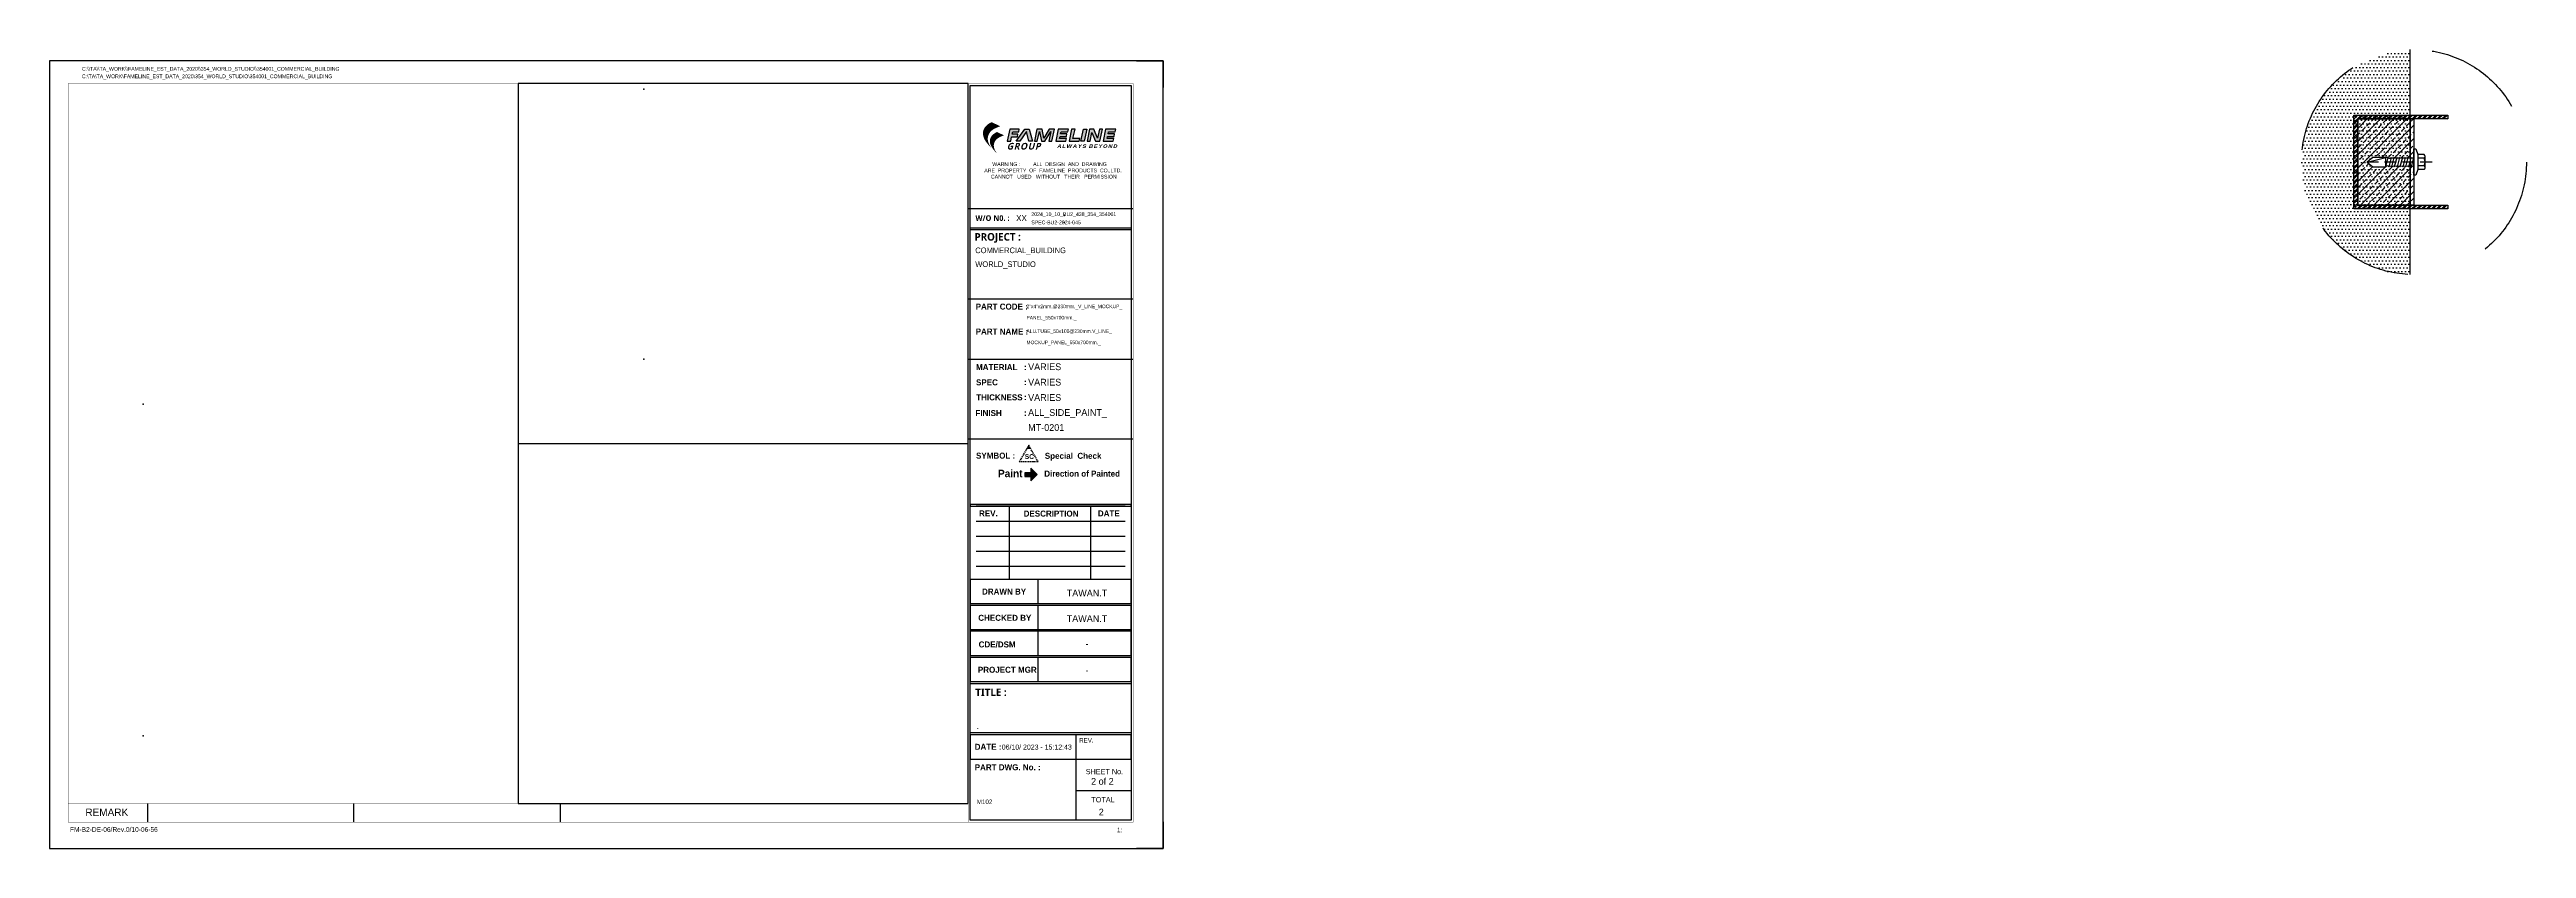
# Model space of a CAD drawing. Header units: millimetres. Extents: x -244126 to 368105, y -173968 to 259060.
# Drawn here: x 34581 to 35902, y 32564 to 32990 of the extents above; entities that cross this region are included whole.
import ezdxf
from ezdxf.enums import TextEntityAlignment as Align

# ---------------------------------------------------------------- set-up
doc = ezdxf.new("R2010")
doc.units = ezdxf.units.MM
doc.header["$MEASUREMENT"] = 0
for name, pattern in [('005_GG_TA_LINE', [13.75, 5, -1.25, 1.25, -1.25, 5]), ('HIDDEN', [9.525, 6.35, -3.175]), ('TA_HL_003.00000', [19.5, 10.65, -8.85]), ('TA_HL_015.00000', [97.5, 53.25, -44.25])]:
    doc.linetypes.add(name, pattern=pattern)
for name, color, linetype in [('000 - D I M 0.25', 6, 'Continuous'), ('000 - H A T C H', 8, 'Continuous'), ('000 - L I N E 0.1', 1, 'Continuous'), ('000 - SYMBOL CON', 1, 'Continuous'), ('000 - T E X T', 4, 'Continuous'), ('000 - TITLEBLOCK', 4, 'Continuous'), ('000 - WIPEOUT', 250, 'Continuous'), ('001 - ASCESSORIES', 1, 'Continuous'), ('A04_TUBE SERIES', 7, 'Continuous'), ('FL-Support ii', 5, 'Continuous'), ('T E X T', 4, 'Continuous')]:
    doc.layers.add(name, color=color, linetype=linetype)
doc.styles.add('BROWALLIA', font='BrowalliaUPC.ttf')
doc.styles.add('century gothic111111', font='CordiaUPC.ttf')
doc.styles.add('Cetury Gothic', font='GOTHIC.TTF')
doc.styles.add('MtXpl_Century_Gothic', font='GOTHICB.TTF')
doc.styles.add('MtXpl_Malgun_Gothic', font='malgunbd.ttf')
doc.styles.add('TA', font='Cordia New.ttf', dxfattribs={"height": 4.5})

# ---------------------------------------------------------------- blocks, each defined once
blk = doc.blocks.new('A$Cfd196da9')
at = {"color": 0, "linetype": 'ByBlock', "const_width": 0.1}
blk.add_lwpolyline([(-143.5, -98), (96.5, -98), (96.5, 99), (-143.5, 99)], close=True, dxfattribs=at)
blk = doc.blocks.new('NEW LOGO FAMELINE')
h = blk.add_hatch(color=3)
h.dxf.hatch_style = 1
h.set_gradient(color1=(51, 51, 51), color2=(132, 132, 132), tint=1, name='INVHEMISPHERICAL')
edge = h.paths.add_edge_path()
edge.add_spline(control_points=[(167, -151.3), (166.2, -150.2), (164.6, -148), (161.9, -143.2), (159.3, -137.4), (158.4, -130.6), (159.4, -124.4), (161.9, -118.6), (166.8, -112.3), (175.3, -106.8), (182.7, -104.2), (186.7, -102.7)], knot_values=[0, 0, 0, 0, 3.999368, 8.221458, 16.423435, 22.935826, 28.683381, 35.030362, 41.70231, 52.106571, 65.045306, 65.045306, 65.045306, 65.045306], degree=3, periodic=0)
edge.add_line((186.7, -102.7), (167.5, -93.5))
edge.add_spline(control_points=[(167.5, -93.5), (165.3, -94.5), (160.7, -96.8), (154.8, -101.7), (150.3, -107.6), (148, -114.3), (147.8, -121.1), (149.6, -128.8), (153.3, -135.6), (157.9, -141.6), (162.1, -146.7), (165.3, -149.7), (167, -151.3)], knot_values=[0, 0, 0, 0, 7.114643, 15.455222, 22.761373, 29.246418, 36.248595, 42.954952, 52.716962, 59.173886, 65.493194, 72.469008, 72.469008, 72.469008, 72.469008], degree=3, periodic=0)
edge = h.paths.add_edge_path(flags=16)
edge.add_spline(control_points=[(174.4, -106.3), (174.1, -106.2), (172.5, -105.6), (168.6, -105.4), (162.7, -105.8), (156.2, -106.9), (152.6, -109.1), (151, -110.1)], knot_values=[0, 0, 0, 0, 1.056476, 5.025479, 11.599149, 18.811417, 24.352285, 24.352285, 24.352285, 24.352285], degree=3, periodic=0)
edge.add_spline(control_points=[(151, -110.1), (151.1, -109.8), (151.2, -109.5), (151.8, -108.3), (152.4, -107.3), (153.9, -105.1), (154.9, -104), (157.1, -101.7), (158.4, -100.5), (160.4, -99), (161.1, -98.5), (162.6, -97.6), (163.3, -97.1), (164.9, -96.2), (165.8, -95.8), (167, -95.2), (167.2, -95.1), (167.5, -95)], knot_values=[0.636744, 0.636744, 0.636744, 0.636744, 1.528083, 1.528083, 5.150301, 5.150301, 9.845601, 9.845601, 15.15015, 15.15015, 17.802424, 17.802424, 20.454698, 20.454698, 23.491903, 23.491903, 24.373762, 24.373762, 24.373762, 24.373762], degree=3, periodic=0)
edge.add_line((167.5, -95), (183.3, -102.6))
edge.add_spline(control_points=[(183.3, -102.6), (182.4, -102.9), (181.5, -103.2), (178.6, -104.4), (176.5, -105.2), (174.4, -106.3)], knot_values=[3.151221, 3.151221, 3.151221, 3.151221, 5.963358, 5.963358, 12.618488, 12.618488, 12.618488, 12.618488], degree=3, periodic=0)
h = blk.add_hatch(color=253)
h.dxf.hatch_style = 1
edge = h.paths.add_edge_path()
edge.add_spline(control_points=[(167.5, -95), (167.2, -95.1), (167, -95.2), (165.8, -95.8), (164.9, -96.2), (163.3, -97.1), (162.6, -97.6), (161.1, -98.5), (160.4, -99), (158.4, -100.5), (157.1, -101.7), (154.9, -104), (153.9, -105.1), (152.4, -107.3), (151.8, -108.3), (151.2, -109.5), (151.1, -109.8), (151, -110.1)], knot_values=[0.636744, 0.636744, 0.636744, 0.636744, 1.518603, 1.518603, 4.555808, 4.555808, 7.208082, 7.208082, 9.860357, 9.860357, 15.164905, 15.164905, 19.860205, 19.860205, 23.482423, 23.482423, 24.373762, 24.373762, 24.373762, 24.373762], degree=3, periodic=0)
edge.add_spline(control_points=[(151, -110.1), (152.6, -109.1), (156.2, -106.9), (162.7, -105.8), (168.6, -105.4), (172.5, -105.6), (174.1, -106.2), (174.4, -106.3)], knot_values=[0, 0, 0, 0, 5.540868, 12.753135, 19.326806, 23.295809, 24.352285, 24.352285, 24.352285, 24.352285], degree=3, periodic=0)
edge.add_spline(control_points=[(174.4, -106.3), (176.5, -105.2), (178.6, -104.4), (181.5, -103.2), (182.4, -102.9), (183.3, -102.6)], knot_values=[3.151221, 3.151221, 3.151221, 3.151221, 9.806351, 9.806351, 12.618488, 12.618488, 12.618488, 12.618488], degree=3, periodic=0)
edge.add_line((183.3, -102.6), (167.5, -95))
edge = h.paths.add_edge_path()
edge.add_spline(control_points=[(179.5, -116.8), (179.3, -116.9), (179.1, -117), (178.1, -117.4), (177.4, -117.8), (176, -118.5), (175.4, -118.9), (174.3, -119.6), (173.7, -120), (172, -121.3), (171, -122.3), (169.1, -124.2), (168.3, -125.1), (167.1, -126.9), (166.6, -127.7), (166.1, -128.8), (166, -129), (165.9, -129.2)], knot_values=[0.636744, 0.636744, 0.636744, 0.636744, 1.518603, 1.518603, 4.555808, 4.555808, 7.208082, 7.208082, 9.860357, 9.860357, 15.164905, 15.164905, 19.860205, 19.860205, 23.482423, 23.482423, 24.373762, 24.373762, 24.373762, 24.373762], degree=3, periodic=0)
edge.add_spline(control_points=[(165.9, -129.2), (166.3, -129), (166.6, -128.7), (167, -128.5)], knot_values=[0, 0, 0, 0, 1.522018, 1.522018, 1.522018, 1.522018], degree=3, periodic=0)
edge.add_spline(control_points=[(167, -128.5), (167.7, -128.1), (168.5, -127.7), (169.2, -127.3)], knot_values=[1.522018, 1.522018, 1.522018, 1.522018, 4.566053, 4.566053, 4.566053, 4.566053], degree=3, periodic=0)
edge.add_spline(control_points=[(169.2, -127.3), (169.5, -127.2), (170.2, -126.9), (171, -126.6), (171.6, -126.5)], knot_values=[4.566053, 4.566053, 4.566053, 4.566053, 5.540868, 7.610089, 7.610089, 7.610089, 7.610089], degree=3, periodic=0)
edge.add_spline(control_points=[(171.6, -126.5), (172.4, -126.3), (173.2, -126.1), (174, -126)], knot_values=[7.610089, 7.610089, 7.610089, 7.610089, 10.654125, 10.654125, 10.654125, 10.654125], degree=3, periodic=0)
edge.add_spline(control_points=[(174, -126), (174.6, -125.9), (175.8, -125.7), (177.1, -125.6), (177.8, -125.5)], knot_values=[10.654125, 10.654125, 10.654125, 10.654125, 12.753135, 15.220178, 15.220178, 15.220178, 15.220178], degree=3, periodic=0)
edge.add_spline(control_points=[(177.8, -125.5), (178.9, -125.5), (180.1, -125.4), (181.4, -125.4), (181.5, -125.4)], knot_values=[15.220178, 15.220178, 15.220178, 15.220178, 19.326806, 19.786231, 19.786231, 19.786231, 19.786231], degree=3, periodic=0)
edge.add_spline(control_points=[(181.5, -125.4), (182.1, -125.5), (182.8, -125.5), (183.4, -125.6)], knot_values=[19.786231, 19.786231, 19.786231, 19.786231, 22.069258, 22.069258, 22.069258, 22.069258], degree=3, periodic=0)
edge.add_spline(control_points=[(183.4, -125.6), (183.7, -125.6), (184.1, -125.7), (184.5, -125.8), (184.6, -125.9)], knot_values=[22.069258, 22.069258, 22.069258, 22.069258, 23.295809, 23.591276, 23.591276, 23.591276, 23.591276], degree=3, periodic=0)
edge.add_spline(control_points=[(184.6, -125.9), (184.8, -125.9), (185, -126), (185.2, -126.1)], knot_values=[23.591276, 23.591276, 23.591276, 23.591276, 24.352285, 24.352285, 24.352285, 24.352285], degree=3, periodic=0)
edge.add_spline(control_points=[(185.2, -126.1), (186.9, -125.2), (188.6, -124.5), (191, -123.5), (191.8, -123.3), (192.5, -123)], knot_values=[3.151221, 3.151221, 3.151221, 3.151221, 9.806351, 9.806351, 12.618488, 12.618488, 12.618488, 12.618488], degree=3, periodic=0)
edge.add_line((192.5, -123), (179.5, -116.8))
h = blk.add_hatch(color=3)
h.dxf.hatch_style = 1
h.set_gradient(color1=(51, 51, 51), color2=(132, 132, 132), tint=1, name='INVHEMISPHERICAL')
edge = h.paths.add_edge_path()
edge.add_spline(control_points=[(179.1, -163.1), (178.5, -162.2), (177.2, -160.4), (174.9, -156.5), (172.8, -151.7), (172, -146), (172.8, -140.9), (174.9, -136.2), (178.9, -131), (185.9, -126.5), (192, -124.3), (195.3, -123.1)], knot_values=[0, 0, 0, 0, 3.28902, 6.761203, 13.506384, 18.862075, 23.588778, 28.808439, 34.295348, 42.851654, 53.492273, 53.492273, 53.492273, 53.492273], degree=3, periodic=0)
edge.add_line((195.3, -123.1), (179.5, -115.6))
edge.add_spline(control_points=[(179.5, -115.6), (177.7, -116.4), (173.9, -118.3), (169.1, -122.3), (165.3, -127.2), (163.4, -132.7), (163.3, -138.3), (164.8, -144.6), (167.9, -150.2), (171.6, -155.1), (175.1, -159.3), (177.7, -161.8), (179.1, -163.1)], knot_values=[0, 0, 0, 0, 5.850974, 12.71014, 18.718608, 24.051811, 29.810295, 35.325501, 43.35363, 48.663707, 53.86061, 59.597414, 59.597414, 59.597414, 59.597414], degree=3, periodic=0)
edge = h.paths.add_edge_path(flags=16)
edge.add_spline(control_points=[(171.6, -126.5), (171, -126.6), (170.2, -126.9), (169.5, -127.2), (169.2, -127.3)], knot_values=[4.566053, 4.566053, 4.566053, 4.566053, 6.635274, 7.610089, 7.610089, 7.610089, 7.610089], degree=3, periodic=0)
edge.add_spline(control_points=[(169.2, -127.3), (168.5, -127.7), (167.7, -128.1), (167, -128.5)], knot_values=[1.522018, 1.522018, 1.522018, 1.522018, 4.566053, 4.566053, 4.566053, 4.566053], degree=3, periodic=0)
edge.add_spline(control_points=[(167, -128.5), (166.6, -128.7), (166.3, -129), (165.9, -129.2)], knot_values=[0, 0, 0, 0, 1.522018, 1.522018, 1.522018, 1.522018], degree=3, periodic=0)
edge.add_spline(control_points=[(165.9, -129.2), (166, -129), (166.1, -128.8), (166.6, -127.7), (167.1, -126.9), (168.3, -125.1), (169.1, -124.2), (171, -122.3), (172, -121.3), (173.7, -120), (174.3, -119.6), (175.4, -118.9), (176, -118.5), (177.4, -117.8), (178.1, -117.4), (179.1, -117), (179.3, -116.9), (179.5, -116.8)], knot_values=[0.636744, 0.636744, 0.636744, 0.636744, 1.528083, 1.528083, 5.150301, 5.150301, 9.845601, 9.845601, 15.15015, 15.15015, 17.802424, 17.802424, 20.454698, 20.454698, 23.491903, 23.491903, 24.373762, 24.373762, 24.373762, 24.373762], degree=3, periodic=0)
edge.add_line((179.5, -116.8), (192.5, -123))
edge.add_spline(control_points=[(192.5, -123), (191.8, -123.3), (191, -123.5), (188.6, -124.5), (186.9, -125.2), (185.2, -126.1)], knot_values=[3.151221, 3.151221, 3.151221, 3.151221, 5.963358, 5.963358, 12.618488, 12.618488, 12.618488, 12.618488], degree=3, periodic=0)
edge.add_spline(control_points=[(185.2, -126.1), (185, -126), (184.8, -125.9), (184.6, -125.9)], knot_values=[23.591276, 23.591276, 23.591276, 23.591276, 24.352285, 24.352285, 24.352285, 24.352285], degree=3, periodic=0)
edge.add_spline(control_points=[(184.6, -125.9), (184.5, -125.8), (184.1, -125.7), (183.7, -125.6), (183.4, -125.6)], knot_values=[22.069258, 22.069258, 22.069258, 22.069258, 22.364725, 23.591276, 23.591276, 23.591276, 23.591276], degree=3, periodic=0)
edge.add_spline(control_points=[(183.4, -125.6), (182.8, -125.5), (182.1, -125.5), (181.5, -125.4)], knot_values=[19.786231, 19.786231, 19.786231, 19.786231, 22.069258, 22.069258, 22.069258, 22.069258], degree=3, periodic=0)
edge.add_spline(control_points=[(181.5, -125.4), (181.4, -125.4), (180.1, -125.4), (178.9, -125.5), (177.8, -125.5)], knot_values=[15.220178, 15.220178, 15.220178, 15.220178, 15.679604, 19.786231, 19.786231, 19.786231, 19.786231], degree=3, periodic=0)
edge.add_spline(control_points=[(177.8, -125.5), (177.1, -125.6), (175.8, -125.7), (174.6, -125.9), (174, -126)], knot_values=[10.654125, 10.654125, 10.654125, 10.654125, 13.121167, 15.220178, 15.220178, 15.220178, 15.220178], degree=3, periodic=0)
edge.add_spline(control_points=[(174, -126), (173.2, -126.1), (172.4, -126.3), (171.6, -126.5)], knot_values=[7.610089, 7.610089, 7.610089, 7.610089, 10.654125, 10.654125, 10.654125, 10.654125], degree=3, periodic=0)
blk = doc.blocks.new('*U1670')
h = blk.add_hatch(color=3)
h.dxf.hatch_style = 1
h.paths.add_polyline_path([(510.9, 377.3), (512.7, 377.3), (513.2, 379.6), (516.3, 379.6), (516.5, 380.9), (513.5, 380.9), (513.8, 382.2), (517.1, 382.2), (517.3, 383.6), (512.2, 383.6)])
h.paths.add_polyline_path([(515.6, 377.3), (517.5, 377.3), (521.1, 382.3), (522.4, 377.3), (524.4, 377.3), (522.5, 383.6), (520.3, 383.6)])
h.paths.add_polyline_path([(528, 382.4), (529.1, 377.3), (530.9, 377.3), (534.1, 382.4), (533, 377.3), (534.7, 377.3), (536.1, 383.6), (533.3, 383.6), (530.4, 378.8), (529.5, 383.6), (526.7, 383.6), (525.4, 377.3), (526.9, 377.3)])
h.paths.add_polyline_path([(536.7, 377.3), (542.1, 377.3), (542.4, 378.6), (538.8, 378.6), (539.1, 379.8), (542.5, 379.8), (542.7, 381.1), (539.3, 381.1), (539.6, 382.2), (543.2, 382.2), (543.5, 383.6), (538, 383.6)])
h.paths.add_polyline_path([(543.8, 377.3), (549.2, 377.3), (549.5, 378.6), (545.9, 378.6), (547, 383.6), (545.2, 383.6)])
h.paths.add_polyline_path([(550.1, 377.3), (551.9, 377.3), (553.3, 383.6), (551.5, 383.6)])
h.paths.add_polyline_path([(553.4, 377.3), (555, 377.3), (556, 381.8), (557.9, 377.3), (560.3, 377.3), (561.6, 383.6), (560, 383.6), (559, 378.9), (557.1, 383.6), (554.7, 383.6)])
h.paths.add_polyline_path([(562, 377.3), (567.4, 377.3), (567.7, 378.6), (564.1, 378.6), (564.4, 379.8), (567.8, 379.8), (568, 381.1), (564.6, 381.1), (564.9, 382.2), (568.5, 382.2), (568.8, 383.6), (563.3, 383.6)])
h = blk.add_hatch(color=150)
h.dxf.hatch_style = 1
h.paths.add_polyline_path([(522.3, 215), (521.2, 213), (523.5, 213)])
at = {"layer": 'FL-Support ii'}
blk.add_hatch(color=1, dxfattribs=at).paths.add_polyline_path([(523.5, 200.4), (523.5, 202.8), (526.9, 199.4), (523.5, 196.1), (523.5, 198.4), (520.2, 198.4), (520.2, 200.4)])
at = {"color": 3, "linetype": 'Continuous'}
for p, q in [((490, 341.3), (578, 341.3)), ((490, 293.1), (578, 293.1)), ((578, 260.7), (490, 260.7)), ((578, 260.7), (490, 260.7)), ((578, 218.2), (490, 218.2)), ((494.2, 174.5), (573.8, 174.5)), ((511.8, 182.5), (511.8, 143.5)), ((555.2, 182.5), (555.2, 143.5)), ((527.2, 143.5), (527.2, 130.6)), ((527.2, 129.6), (527.2, 116.8)), ((527.2, 115.8), (527.2, 102.9)), ((527.2, 101.9), (527.2, 89)), ((547.4, 60.6), (547.4, 47.7)), ((547.4, 47.7), (547.4, 15)), ((547.4, 30.9), (577, 30.9))]:
    blk.add_line(p, q, dxfattribs=at)
at = {"color": 8, "linetype": 'Continuous'}
for p, q in [((494.2, 183.5), (573.8, 183.5)), ((494.2, 166.5), (573.8, 166.5)), ((494.2, 158.5), (573.8, 158.5)), ((494.2, 150.5), (573.8, 150.5))]:
    blk.add_line(p, q, dxfattribs=at)
at = {"color": 3}
for points in [[(517.3, 383.6), (512.2, 383.6), (510.9, 377.3), (512.7, 377.3), (513.2, 379.6), (516.3, 379.6), (516.5, 380.9), (513.5, 380.9), (513.8, 382.2), (517.1, 382.2), (517.3, 383.6)], [(515.6, 377.3), (520.3, 383.6), (522.5, 383.6), (524.4, 377.3), (522.4, 377.3), (521.1, 382.3), (517.5, 377.3), (515.6, 377.3)], [(525.4, 377.3), (526.9, 377.3), (528, 382.4), (529.1, 377.3), (530.9, 377.3), (534.1, 382.4), (533, 377.3), (534.7, 377.3), (536.1, 383.6), (533.3, 383.6), (530.4, 378.8), (529.5, 383.6), (526.7, 383.6), (525.4, 377.3)], [(547, 383.6), (545.2, 383.6), (543.8, 377.3), (549.2, 377.3), (549.5, 378.6), (545.9, 378.6), (547, 383.6)], [(551.5, 383.6), (553.3, 383.6), (551.9, 377.3), (550.1, 377.3), (551.5, 383.6)], [(553.4, 377.3), (555, 377.3), (556, 381.8), (557.9, 377.3), (560.3, 377.3), (561.6, 383.6), (560, 383.6), (559, 378.9), (557.1, 383.6), (554.7, 383.6), (553.4, 377.3)]]:
    blk.add_lwpolyline(points, dxfattribs=at)
for points in [[(539.6, 382.2), (543.2, 382.2), (543.5, 383.6), (538, 383.6), (536.7, 377.3), (542.1, 377.3), (542.4, 378.6), (538.8, 378.6), (539.1, 379.8), (542.5, 379.8), (542.7, 381.1), (539.3, 381.1)], [(564.9, 382.2), (568.5, 382.2), (568.8, 383.6), (563.3, 383.6), (562, 377.3), (567.4, 377.3), (567.7, 378.6), (564.1, 378.6), (564.4, 379.8), (567.8, 379.8), (568, 381.1), (564.6, 381.1)]]:
    blk.add_lwpolyline(points, close=True, dxfattribs=at)
at = {"color": 3, "linetype": 'Continuous'}
for points in [[(577, 331), (577, 330), (491, 330), (491, 331)], [(577, 182.5), (577, 183.5), (491, 183.5), (491, 182.5)], [(577, 130.6), (577, 143.5), (491, 143.5), (491, 130.6)], [(577, 116.8), (577, 129.6), (491, 129.6), (491, 116.8)], [(577, 102.9), (577, 115.8), (491, 115.8), (491, 102.9)], [(577, 89), (577, 101.9), (491, 101.9), (491, 89)], [(577, 88), (577, 61.6), (491, 61.6), (491, 88)], [(577, 47.7), (577, 60.6), (491, 60.6), (491, 47.7)], [(577, 47.7), (577, 15), (491, 15), (491, 47.7)]]:
    blk.add_lwpolyline(points, close=True, dxfattribs=at)
at = {"color": 150, "linetype": 'HIDDEN', "ltscale": 0.1}
blk.add_lwpolyline([(517.3, 206.3), (527.3, 206.3), (522.3, 215), (517.3, 206.3)], dxfattribs=at)
for p in [(317, 405), (541.3, 337.6), (541.3, 333.9), (317, 261)]:
    blk.add_point(p)
at = {"linetype": '005_GG_TA_LINE'}
for p in [(50, 237), (50, 60)]:
    blk.add_point(p, dxfattribs=at)
at = {"layer": '000 - L I N E 0.1', "color": 21, "linetype": 'Continuous'}
for points in [[(14.2, 420), (0, 420), (0, 405.8)], [(579.8, 420), (594, 420), (594, 405.8)], [(0, 14.2), (0, 0), (14.2, 0)], [(594, 14.2), (594, 0), (579.8, 0)]]:
    blk.add_lwpolyline(points, dxfattribs=at)
at = {"layer": '000 - T E X T', "color": 3}
for p, q in [((52.3, 24), (52.3, 14)), ((162.4, 14), (162.4, 24)), ((272.5, 14), (272.5, 24))]:
    blk.add_line(p, q, dxfattribs=at)
at = {"layer": '000 - T E X T', "color": 3, "const_width": 0.2}
blk.add_lwpolyline([(578, 14), (490, 14), (490, 408), (578, 408)], close=True, dxfattribs=at)
at = {"layer": '000 - T E X T', "color": 3}
blk.add_lwpolyline([(577, 15), (491, 15), (491, 407), (577, 407)], close=True, dxfattribs=at)
at = {"layer": '000 - T E X T', "color": 3, "const_width": 0.2}
blk.add_lwpolyline([(10, 24), (490, 24)], dxfattribs=at)
at = {"layer": '000 - TITLEBLOCK', "color": 250}
blk.add_lwpolyline([(0, 0), (594, 0), (594, 420), (0, 420)], close=True, dxfattribs=at)
at = {"layer": 'FL-Support ii', "color": 5}
blk.add_lwpolyline([(523.5, 196.1), (526.9, 199.4), (523.5, 202.8), (523.5, 200.4), (520.2, 200.4), (520.2, 198.4), (523.5, 198.4)], close=True, dxfattribs=at)
at = {"color": 3, "xscale": 0.2379114290367492, "yscale": 0.2379114290367492, "zscale": 0.2379114290367492}
blk.add_blockref('NEW LOGO FAMELINE', (462.7, 409.6), dxfattribs=at)
at = {"layer": '000 - T E X T', "color": 3, "xscale": 2, "yscale": 2, "zscale": 2}
blk.add_blockref('A$Cfd196da9', (297, 210), dxfattribs=at)
at = {"color": 4, "style": 'Cetury Gothic'}
blk.add_text(' 1:', height=2.5, dxfattribs=at).set_placement((568.4, 8.6))
at = {"color": 2, "attachment_point": 1, "style": 'Cetury Gothic'}
for s, width, insert, char_height in [('{\\f@Meiryo UI|b1|i1|c0|p34;\\T1.1;GROUP}', 22.519, (510.6, 376.3), 3.569), ('{\\fArial Black|b0|i1|c0|p34;\\T1.2;ALWAYS BEYOND}', 36.507, (537.4, 375.5), 1.903)]:
    blk.add_mtext_dynamic_manual_height_columns(s, width=width, gutter_width=5.95, heights=[0], dxfattribs=dict(at, insert=insert, char_height=char_height))
at = {"color": 4, "insert": (19.1, 21.3), "char_height": 4, "width": 228.247, "attachment_point": 1, "style": 'BROWALLIA'}
blk.add_mtext('{\\fCentury Gothic|b0|i0|c0|p34;REMARK}', dxfattribs=at)
at = {"color": 4, "style": 'TA'}
blk.add_attdef('PAPER_SIZE', text='', height=2.5, dxfattribs=at).set_placement((568.6, 10), align=Align.MIDDLE_RIGHT)
blk.add_attdef('SCALE_SIZE', text='', height=2.5, dxfattribs=at).set_placement((573.5, 10), align=Align.MIDDLE_LEFT)
at = {"layer": '000 - D I M 0.25', "color": 2, "insert": (519, 202), "char_height": 4, "width": 134.227, "attachment_point": 3, "style": 'BROWALLIA'}
blk.add_mtext('{\\fBrowalliaUPC|b1|i0|c222|p34;Paint}', dxfattribs=at)
at = {"layer": '000 - H A T C H', "color": 4, "insert": (10.9, 11.4), "char_height": 2.543, "attachment_point": 1, "style": 'century gothic111111'}
blk.add_mtext('FM-B2-DE-06/Rev.0/10-06-56', dxfattribs=at)
at = {"layer": '000 - T E X T', "linetype": '005_GG_TA_LINE', "insert": (506.9, 55.4), "char_height": 2.688, "attachment_point": 1, "style": 'Cetury Gothic'}
blk.add_mtext(' 06/10/ 2023 - 15:12:43 ', dxfattribs=at)
at = {"layer": '000 - T E X T', "color": 250, "style": 'TA'}
for tag, height, p in [('SUPERLINK', 2, (17.3, 415.8)), ('NAMEFILE', 2, (17.3, 411.8)), ('SC', 40, (3.4, 375.2))]:
    blk.add_attdef(tag, text='', height=height, dxfattribs=at).set_placement(p, align=Align.MIDDLE_LEFT)
at = {"layer": '000 - T E X T', "color": 4, "style": 'TA'}
for tag, height, p in [('NAME_JOB_1', 2, (523.7, 338.3)), ('NAME_JOB_2', 2, (523.7, 333.9)), ('NAME_PROJECT_1', 3, (493.8, 319)), ('NAME_PROJECT_2', 3, (493.8, 311.6)), ('NAME_PROJECT_3', 3, (493.8, 304.2)), ('CODE_VALUE_1', 1.9, (521.1, 289.1)), ('CODE_VALUE_2', 1.9, (521.1, 283.1)), ('PART_NAME_VALUE_1', 1.9, (521.1, 275.9)), ('PART_NAME_VALUE_2', 1.9, (521.1, 269.9)), ('PART_NAME_VALUE_3', 1.9, (521.1, 263.9)), ('MATTERIAL_VALUE_1', 3.6, (522, 256.9)), ('THICKNESS_VALUE', 3.6, (522, 240.5)), ('SPEC_VALUE', 3.6, (522, 248.7)), ('COATING_VALUE_1', 3.6, (522, 232.5)), ('COATING_VALUE_2', 3.6, (522, 224.5)), ('NAME_TITLE_1', 2.4, (494.5, 77.6)), ('NAME_TITLE_2', 2.4, (494.5, 71)), ('NAME_TITLE_3', 2.4, (494.5, 64.3)), ('DRAWING_NO1', 2.4, (494.6, 32.9)), ('DRAWING_NO2', 2.4, (494.6, 24.9))]:
    blk.add_attdef(tag, text='', height=height, dxfattribs=at).set_placement(p, align=Align.MIDDLE_LEFT)
for tag, p in [('NAME_DAFT', (553.4, 136.2)), ('NAME_CHECKED', (553.4, 122.6)), ('NAME_DESIGNER', (553.4, 109.2)), ('NAME_DESIGN_MGR', (553.4, 95.1))]:
    blk.add_attdef(tag, text='', height=3.6, dxfattribs=at).set_placement(p, align=Align.MIDDLE_CENTER)
for tag, p, height in [('REV', (553.5, 50.2), 3.75), ('NAME_REMARK', (55.3, 17.3), 4)]:
    blk.add_attdef(tag, p, '', height=height, dxfattribs=at)
at = {"layer": '000 - T E X T', "color": 4, "style": 'Cetury Gothic'}
for tag, p in [('SHEET_NO.', (561.6, 34)), ('TOTAL_SHEET_NO.', (561, 17.6))]:
    blk.add_attdef(tag, text='', height=3.6, dxfattribs=at).set_placement(p, align=Align.CENTER)
at = {"layer": 'T E X T', "color": 4, "linetype": '005_GG_TA_LINE'}
for s, height, style, p in [('ARE  PROPERTY  OF  FAMELINE  PRODUCTS  CO.,LTD.', 2, 'Cetury Gothic', (498.6, 360.6)), (' CANNOT   USED   WITHOUT   THEIR   PERMISSION', 2, 'Cetury Gothic', (501.4, 357.3)), (' WARNING :         ALL  DESIGN  AND  DRAWING', 2, 'Cetury Gothic', (502.1, 364)), ('W/O N0. :', 3, 'MtXpl_Malgun_Gothic', (493.9, 334.7)), ('XX', 3.2, 'Cetury Gothic', (515.6, 334.6)), ('PROJECT :', 4, 'MtXpl_Malgun_Gothic', (493.4, 324.2)), ('PART CODE :', 3.2, 'MtXpl_Century_Gothic', (494, 287.4)), ('PART NAME :', 3.2, 'MtXpl_Century_Gothic', (494, 274.1)), ('MATERIAL', 3.2, 'MtXpl_Century_Gothic', (494.2, 255.1)), (':', 3.2, 'MtXpl_Century_Gothic', (519.8, 255.1)), ('THICKNESS', 3.2, 'MtXpl_Century_Gothic', (494.3, 239)), ('SPEC', 3.2, 'MtXpl_Century_Gothic', (494.2, 247)), (':', 3.2, 'MtXpl_Century_Gothic', (519.8, 247.1)), (':', 3.2, 'MtXpl_Century_Gothic', (519.8, 239.1)), ('FINISH', 3.2, 'MtXpl_Century_Gothic', (493.9, 230.6)), (':', 3.2, 'MtXpl_Century_Gothic', (519.8, 230.7)), ('SYMBOL :', 3.2, 'MtXpl_Century_Gothic', (494.2, 207.9)), ('Direction of Painted', 3.2, 'MtXpl_Century_Gothic', (530.6, 198.3)), ('Special  Check', 3.2, 'MtXpl_Century_Gothic', (530.9, 207.8)), ('REV.', 3.2, 'MtXpl_Century_Gothic', (495.8, 177.1)), ('DESCRIPTION', 3.2, 'MtXpl_Century_Gothic', (519.6, 177)), ('DATE', 3.2, 'MtXpl_Century_Gothic', (559.2, 177.1)), ('DRAWN BY', 3.2, 'MtXpl_Century_Gothic', (497.4, 135.4)), ('CHECKED BY', 3.2, 'MtXpl_Century_Gothic', (495.4, 121.4)), ('CDE/DSM', 3.2, 'MtXpl_Century_Gothic', (495.6, 107.2)), ('PROJECT MGR.', 3.2, 'MtXpl_Century_Gothic', (495.2, 93.7)), ('TITLE :', 4, 'MtXpl_Malgun_Gothic', (493.8, 81.3)), ('DATE :', 3.2, 'MtXpl_Century_Gothic', (493.5, 52.6)), ('REV.', 2.4, 'Cetury Gothic', (549.2, 56.5)), ('PART DWG. No. :', 3.2, 'MtXpl_Century_Gothic', (493.5, 41.7)), ('SHEET No.', 2.8, 'Cetury Gothic', (552.7, 39.6)), ('TOTAL', 2.8, 'Cetury Gothic', (555.7, 24.6))]:
    blk.add_text(s, height=height, dxfattribs=dict(at, style=style)).set_placement(p)
at = {"layer": 'T E X T', "color": 150, "insert": (520.2, 210.3), "char_height": 2.56, "attachment_point": 1, "style": 'Cetury Gothic'}
blk.add_mtext('{\\fCentury Gothic|b1|i0|c0|p34;SC}', dxfattribs=at)
blk = doc.blocks.new('000 - DYNAMIC_VIEW_ASSCESSORIES_HEX_HEAD_SELF_DRILLING_SCREW_No.12x25_SIDE_VIEW')
at = {"layer": 'Defpoints', "color": 250, "linetype": 'HIDDEN'}
blk.add_line((0, -9.7), (0, 9.7), dxfattribs=at)
blk.add_wipeout([(0, 2.5), (22, 2.5), (25, 0), (22, -2.5), (0, -2.5), (0, -7), (-1, -7), (-2, -4), (-6, -4), (-6, 4), (-2, 4), (-1, 7), (0, 7)]).dxf.layer = '000 - WIPEOUT'
at = {"layer": '001 - ASCESSORIES', "color": 0}
for p, q in [((-6, 3), (-6, -3)), ((-5.5, 4), (-2, 4)), ((-5.5, 2), (-2, 2)), ((-5.5, -2), (-2, -2)), ((-5.5, -4), (-2, -4))]:
    blk.add_line(p, q, dxfattribs=at)
at = {"layer": '001 - ASCESSORIES', "color": 8}
for p, q in [((15, 2.5), (13.7, -2.5)), ((25, 0), (15, -2.5))]:
    blk.add_line(p, q, dxfattribs=at)
at = {"layer": '001 - ASCESSORIES', "color": 0}
blk.add_lwpolyline([(-1, 7), (0, 7), (0, -7), (-1, -7), (-2, -4), (-2, 4)], close=True, dxfattribs=at)
at = {"layer": '001 - ASCESSORIES', "color": 8}
for points in [[(0, -2.3, -0.091189), (0.2, -2.5), (1.5, 2.5, -0.666667), (0, 2.5)], [(0.2, -2.5, -0.666667), (1.7, -2.5), (3, 2.5, -0.666667), (1.5, 2.5)], [(1.7, -2.5, -0.666667), (3.2, -2.5), (4.5, 2.5, -0.666667), (3, 2.5)], [(3.2, -2.5, -0.666667), (4.7, -2.5), (6, 2.5, -0.666667), (4.5, 2.5)], [(4.7, -2.5, -0.666667), (6.2, -2.5), (7.5, 2.5, -0.666667), (6, 2.5)], [(6.2, -2.5, -0.666667), (7.7, -2.5), (9, 2.5, -0.666667), (7.5, 2.5)], [(7.7, -2.5, -0.666667), (9.2, -2.5), (10.5, 2.5, -0.666667), (9, 2.5)], [(9.2, -2.5, -0.666667), (10.7, -2.5), (12, 2.5, -0.666667), (10.5, 2.5)], [(10.7, -2.5, -0.666667), (12.2, -2.5), (13.5, 2.5, -0.666667), (12, 2.5)]]:
    blk.add_lwpolyline(points, format="xyb", dxfattribs=at)
blk.add_lwpolyline([(13.7, -2.5), (22, -2.5), (25, 0), (22, 2.5), (15, 2.5), (15, -2.5)], dxfattribs=at)
at = {"layer": '001 - ASCESSORIES', "color": 0}
for centre, radius, start, end in [((-4.7, 3), 1.25, 126.8699, 233.1301), ((-1.7, 0), 4.25, 151.9275, 208.0725), ((-4.7, -3), 1.25, 126.8699, 233.1301)]:
    blk.add_arc(centre, radius, start, end, dxfattribs=at)
at = {"layer": '001 - ASCESSORIES', "color": 8}
for centre, start, end in [((14.2, 2.8), 202.6199, 337.3801), ((12.9, -2.8), 22.6199, 157.3801)]:
    blk.add_arc(centre, 0.812, start, end, dxfattribs=at)
at = {"layer": 'Defpoints', "color": 250, "linetype": 'HIDDEN'}
blk.add_line((-9.7, 0), (26.9, 0), dxfattribs=at)
blk = doc.blocks.new('*U3224')
at = {"layer": '001 - ASCESSORIES'}
blk.add_blockref('000 - DYNAMIC_VIEW_ASSCESSORIES_HEX_HEAD_SELF_DRILLING_SCREW_No.12x25_SIDE_VIEW', (0, 0), dxfattribs=at)
blk = doc.blocks.new('000 - FAMELINE_BUBBLE_TYP.DETAIL_AL.TUBE+AL.SHEET.U-CARRIER_50x50x50mm._CUT_VIEW_TYPE_1')
at = {"layer": '000 - H A T C H'}
h = blk.add_hatch(dxfattribs=at)
h.set_pattern_fill('DOTS', color=8, scale=30)
h.set_pattern_definition([(0, (-15929.4238, -37759.2806), (0.9375, 1.875), [0, -1.875])])
edge = h.paths.add_edge_path()
edge.add_arc((1, -1.1), 61, 92.8185, 178.996)
edge.add_arc((-0.2, -0.1), 59.8, 179.934, 268.2515)
edge.add_line((-2, -59.9), (-2, 59.9))
at = {"layer": '000 - H A T C H', "transparency": 33554687}
h = blk.add_hatch(dxfattribs=at)
h.set_pattern_fill('ANSI33', color=8, scale=20)
h.paths.add_polyline_path([(0, -23), (-30, -23), (-30, 23), (0, 23)])
at = {"layer": '000 - SYMBOL CON', "color": 2, "linetype": 'ByBlock'}
blk.add_circle((0, 0), 60, dxfattribs=at)
at = {"layer": 'A04_TUBE SERIES', "color": 2}
blk.add_line((-2, -60), (-2, 60), dxfattribs=at)
at = {"layer": '001 - ASCESSORIES', "rotation": 180}
blk.add_blockref('*U3224', (0, 0), dxfattribs=at)
at = {"layer": '000 - H A T C H'}
h = blk.add_hatch(dxfattribs=at)
h.set_pattern_fill('ANSI32', color=8, scale=5)
h.set_pattern_definition([(45, (-124.495, 2e-15), (-1.325825, 1.325825), []), (45, (-123.6112, 2e-15), (-1.325825, 1.325825), [])])
edge = h.paths.add_edge_path()
edge.add_line((18, -23), (18, -25))
edge.add_line((18, -25), (-30, -25))
edge.add_arc((-30, -23), 2, 180, 270, ccw=False)
edge.add_line((-32, -23), (-32, 23))
edge.add_arc((-30, 23), 2, 90, 180, ccw=False)
edge.add_line((-30, 25), (18, 25))
edge.add_line((18, 25), (18, 23))
edge.add_line((18, 23), (-30, 23))
edge.add_line((-30, 23), (-30, -23))
edge.add_line((-30, -23), (18, -23))
at = {"color": 1, "linetype": 'ByBlock'}
blk.add_line((-2, 23), (-2, -23), dxfattribs=at)
at = {"color": 3}
blk.add_lwpolyline([(0, -23), (-30, -23), (-30, 23), (0, 23)], close=True, dxfattribs=at)
at = {"layer": 'A04_TUBE SERIES', "color": 4}
blk.add_lwpolyline([(18, -23), (18, -25), (-32, -25), (-32, 25), (18, 25), (18, 23), (-30, 23), (-30, -23)], close=True, dxfattribs=at)

msp = doc.modelspace()

# ---------------------------------------------------------------- linework, layer by layer
at = {"layer": 'A04_TUBE SERIES', "color": 3}
for points in [[(34830.79802, 32588.18243), (35070.79802, 32588.18243), (35070.79802, 32972.18243), (34830.79802, 32972.18243)], [(34830.79802, 32780.18243), (35070.79802, 32780.18243), (35070.79802, 32972.18243), (34830.79802, 32972.18243)]]:
    msp.add_lwpolyline(points, close=True, dxfattribs=at)

# ---------------------------------------------------------------- block references
at = {"color": 2, "linetype": 'TA_HL_003.00000'}
msp.add_blockref('*U1670', (34580.79802, 32564.18243), dxfattribs=at).add_auto_attribs({'NAME_JOB_1': '2024_10_10_BU2_438_354_354001', 'NAME_JOB_2': 'SPEC-BU2-2024-045', 'NAME_PROJECT_1': 'COMMERCIAL_BUILDING', 'NAME_PROJECT_2': 'WORLD_STUDIO', 'CODE_VALUE_1': '2"x4"x2mm.@230mm._V_LINE_MOCKUP_', 'CODE_VALUE_2': 'PANEL_550x700mm._', 'PART_NAME_VALUE_1': 'ALU.TUBE_50x100@230mm.V_LINE_', 'PART_NAME_VALUE_2': 'MOCKUP_PANEL_550x700mm._', 'MATTERIAL_VALUE_1': 'VARIES', 'SPEC_VALUE': 'VARIES', 'THICKNESS_VALUE': 'VARIES', 'COATING_VALUE_1': 'ALL_SIDE_PAINT_', 'COATING_VALUE_2': 'MT-0201', 'NAME_DAFT': 'TAWAN.T', 'NAME_CHECKED': 'TAWAN.T', 'NAME_DESIGNER': '-', 'NAME_DESIGN_MGR': '-', 'NAME_TITLE_3': '-', 'DRAWING_NO2': 'M102', 'SHEET_NO.': '2 of 2', 'TOTAL_SHEET_NO.': '2', 'SUPERLINK': 'C:\\\\TA\\\\TA_WORK\\\\FAMELINE_EST_DATA_2020\\\\354_WORLD_STUDIO\\\\354001_COMMERCIAL_BUILDING', 'NAMEFILE': 'C:\\TA\\TA_WORK\\FAMELINE_EST_DATA_2020\\354_WORLD_STUDIO\\354001_COMMERCIAL_BUILDING'})
at = {"layer": 'A04_TUBE SERIES', "color": 3, "linetype": 'TA_HL_015.00000'}
msp.add_blockref('000 - FAMELINE_BUBBLE_TYP.DETAIL_AL.TUBE+AL.SHEET.U-CARRIER_50x50x50mm._CUT_VIEW_TYPE_1', (35842.02537, 32930.27048), dxfattribs=at)

doc.saveas('drawing.dxf')
